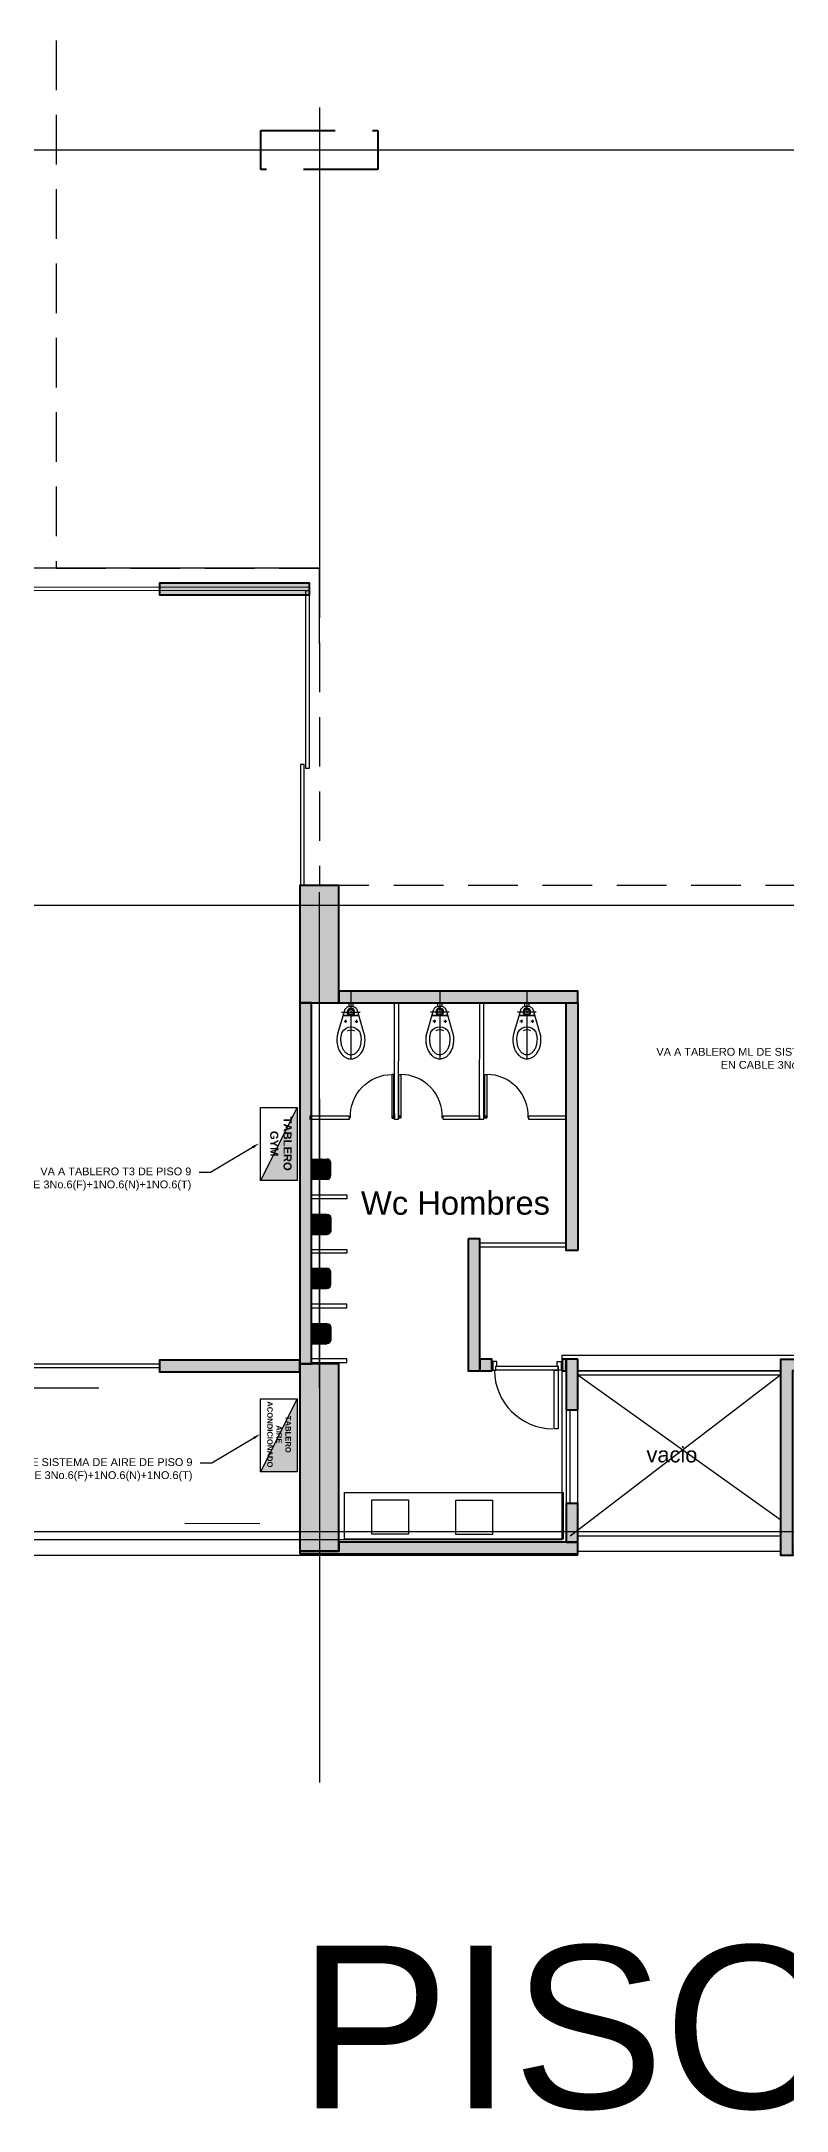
# Model space of a CAD drawing. Header units: millimetres. Extents: x -967 to 876, y -355 to 681.
# Drawn here: x 450.39 to 459.94, y -240.3 to -213.8 of the extents above; entities that cross this region are included whole.
import ezdxf
from ezdxf import colors
from ezdxf.entities.mleader import LeaderData, LeaderLine
from ezdxf.enums import TextEntityAlignment as Align
from ezdxf.math import Vec2, Vec3

# ---------------------------------------------------------------- set-up
doc = ezdxf.new("R2010")
doc.units = ezdxf.units.MM
for name, pattern in [('Center', [50.8, 31.75, -6.35, 6.35, -6.35]), ('DASHED2', [9.525, 6.35, -3.175]), ('HIDDEN', [9.525, 6.35, -3.175]), ('HIDDEN2', [4.7625, 3.175, -1.5875])]:
    doc.linetypes.add(name, pattern=pattern)
for name, color, linetype, lineweight in [('-CN-GYD-BANDEJA TIPO ESCALERA', 140, 'Continuous', 18), ('A-FLOR', 251, 'Continuous', 9), ('Estructura', 8, 'Continuous', 40), ('Muro', 9, 'Continuous', 40), ('TEXTOS', 8, 'Continuous', 20), ('Textos 1', 7, 'Continuous', 25), ('Vidrio', 8, 'Continuous', 30)]:
    doc.layers.add(name, color=color, linetype=linetype, lineweight=lineweight)
for name, color, linetype in [('_ACHU5', 255, 'Continuous'), ('A-HATCH CONCRETO', 8, 'Continuous'), ('AMOBLAMIENTO', 8, 'Continuous'), ('AREA PARQUEO', 8, 'Continuous'), ('EJE-ESTRUCTURA', 8, 'Center'), ('F-2', 8, 'Continuous'), ('HACHTCOLUMNA', 250, 'Continuous'), ('JCA_HATCH 254', 252, 'Continuous'), ('MUEBLE', 8, 'Continuous'), ('PLO_CORONA', 1, 'Continuous'), ('PROYECCION', 8, 'DASHED2'), ('RE60', 7, 'Continuous'), ('TB', 7, 'Continuous')]:
    doc.layers.add(name, color=color, linetype=linetype)
doc.layers.add('DIM-25', color=8, linetype='Continuous', plot=False)
doc.styles.add('ROMAN', font='ROMANS', dxfattribs={"width": 1.2})
doc.styles.get("Standard").update_dxf_attribs({"font": 'arial.ttf'})

# ---------------------------------------------------------------- blocks, each defined once
blk = doc.blocks.new('P8P1P161')
at = {"layer": '_ACHU5'}
h = blk.add_hatch(color=256, dxfattribs=at)
h.dxf.hatch_style = 1
h.paths.add_polyline_path([(-0.13, 0), (0.13, 0), (0.13, -0.08), (-0.13, -0.08)])
h.paths.add_polyline_path([(-0.006, -0.064, 1), (0.006, -0.064, 1)], flags=16)
h.paths.add_polyline_path([(-0.13, -0.08), (0.13, -0.08), (0.13, -0.123, 0.414214), (0.1, -0.093), (-0.1, -0.093, 0.414214), (-0.13, -0.123)])
h.paths.add_polyline_path([(-0.1, -0.093), (0.1, -0.093, -0.414214), (0.13, -0.123), (0.13, -0.19, -0.414214), (0.08, -0.24), (-0.08, -0.24, -0.414214), (-0.13, -0.19), (-0.13, -0.123, -0.414214)])
h.paths.add_polyline_path([(-0.1, -0.101, 0.414214), (-0.115, -0.116), (-0.115, -0.183, 0.414214), (-0.08, -0.218), (0.08, -0.218, 0.414214), (0.115, -0.183), (0.115, -0.116, 0.414214), (0.1, -0.101)], flags=16)
h.paths.add_polyline_path([(-0.024, -0.114), (-0.024, -0.13), (-0.016, -0.13), (-0.016, -0.114)], flags=0)
h.paths.add_polyline_path([(-0.004, -0.114), (-0.004, -0.13), (0.004, -0.13), (0.004, -0.114)], flags=0)
h.paths.add_polyline_path([(0.016, -0.114), (0.016, -0.13), (0.024, -0.13), (0.024, -0.114)], flags=0)
h.paths.add_polyline_path([(-0.115, -0.116, -0.414214), (-0.1, -0.101), (0.1, -0.101, -0.414214), (0.115, -0.116), (0.115, -0.183, -0.414214), (0.08, -0.218), (-0.08, -0.218, -0.414214), (-0.115, -0.183)], flags=0)
h = blk.add_hatch(color=256, dxfattribs=at)
h.dxf.hatch_style = 1
h.paths.add_polyline_path([(-0.115, -0.116), (-0.115, -0.183, 0.414214), (-0.08, -0.218), (0.08, -0.218, 0.414214), (0.115, -0.183), (0.115, -0.116, 0.414214), (0.1, -0.101), (-0.1, -0.101, 0.414214)])
h.paths.add_polyline_path([(0.024, -0.13), (0.016, -0.13), (0.016, -0.114), (0.024, -0.114)], flags=16)
h.paths.add_polyline_path([(0.004, -0.13), (-0.004, -0.13), (-0.004, -0.114), (0.004, -0.114)], flags=16)
h.paths.add_polyline_path([(-0.016, -0.13), (-0.024, -0.13), (-0.024, -0.114), (-0.016, -0.114)], flags=16)
for p, q in [((-0.13, 0), (0.13, 0)), ((-0.13, 0), (-0.13, -0.123)), ((0.13, 0), (0.13, -0.123)), ((-0.13, -0.123), (-0.13, -0.19)), ((-0.115, -0.116), (-0.115, -0.183)), ((-0.1, -0.093), (0.1, -0.093)), ((-0.1, -0.101), (0.1, -0.101)), ((-0.08, -0.218), (0.08, -0.218)), ((-0.08, -0.24), (0.08, -0.24)), ((-0.024, -0.13), (-0.024, -0.114)), ((-0.024, -0.114), (-0.016, -0.114)), ((-0.016, -0.13), (-0.024, -0.13)), ((-0.016, -0.114), (-0.016, -0.13)), ((-0.004, -0.114), (0.004, -0.114)), ((-0.004, -0.13), (-0.004, -0.114)), ((0.004, -0.13), (-0.004, -0.13)), ((0.004, -0.114), (0.004, -0.13)), ((0.016, -0.13), (0.016, -0.114)), ((0.016, -0.114), (0.024, -0.114)), ((0.024, -0.13), (0.016, -0.13)), ((0.024, -0.114), (0.024, -0.13)), ((0.115, -0.116), (0.115, -0.183)), ((0.13, -0.123), (0.13, -0.19))]:
    blk.add_line(p, q)
blk.add_circle((0, -0.064), 0.00632)
for centre, radius, start, end in [((-0.1, -0.123), 0.03, 90, 180), ((-0.08, -0.19), 0.05, 180, 270), ((-0.1, -0.116), 0.0149, 90, 180), ((-0.08, -0.183), 0.0349, 180, 270), ((0.08, -0.183), 0.0349, 270, 0), ((0.08, -0.19), 0.05, 270, 0), ((0.1, -0.123), 0.03, 0, 90), ((0.1, -0.116), 0.0149, 0, 90)]:
    blk.add_arc(centre, radius, start, end)
at = {"style": 'ROMAN', "width": 1.2}
for tag, flags, p in [('CODIN', 3, (0.018, -0.647)), ('CODIN0', 1, (-0.032, -0.975))]:
    blk.add_attdef(tag, text='', height=0.21, dxfattribs=dict(at, flags=flags)).set_placement(p, align=Align.MIDDLE)
blk = doc.blocks.new('PUERTA BAÑOS')
at = {"layer": 'AMOBLAMIENTO'}
for p, q in [((0, 0), (-0.005, 0)), ((0, -0.06), (0, 0)), ((-0.03, -0.005), (-0.03, -0.02)), ((-0.005, 0), (-0.025, 0)), ((-0.025, -0.025), (-0.005, -0.025)), ((-0.005, -0.025), (-0.005, 0)), ((-0.005, 0), (-0.005, -0.06)), ((-0.005, -0.06), (0, -0.06))]:
    blk.add_line(p, q, dxfattribs=at)
blk.add_lwpolyline([(-0.008, 0.002), (-0.008, -0.628, -0.414214), (-0.013, -0.633), (-0.033, -0.633, -0.414214), (-0.038, -0.628), (-0.038, -0.003, -0.414214), (-0.033, 0.002)], format="xyb", close=True, dxfattribs=at)
blk.add_circle((-0.022, -0.013), 0.0025, dxfattribs=at)
at = {"layer": 'AMOBLAMIENTO', "ltscale": 0.1}
blk.add_arc((-0.034, -0.026), 0.607, 177.5483, 270.1437, dxfattribs=at)
at = {"layer": 'AMOBLAMIENTO'}
for centre, start, end in [((-0.025, -0.005), 90, 180), ((-0.025, -0.02), 180, 270)]:
    blk.add_arc(centre, 0.005, start, end, dxfattribs=at)
blk = doc.blocks.new('INODORO')
at = {"layer": 'AMOBLAMIENTO', "extrusion": (-1.55665e-06, -4.47371e-06, 1)}
for p, q in [((0.103, 0.17, 13.502), (-0.103, 0.17, 13.502)), ((-0.024, 0.164, 13.502), (-0.101, 0.164, 13.502)), ((-0.051, 0.24, 13.502), (-0.089, 0.24, 13.502)), ((-0.07, 0.221, 13.502), (-0.07, 0.259, 13.502)), ((0.101, 0.164, 13.502), (0.024, 0.164, 13.502)), ((0.051, 0.24, 13.502), (0.089, 0.24, 13.502)), ((0.07, 0.221, 13.502), (0.07, 0.259, 13.502))]:
    blk.add_line(p, q, dxfattribs=at)
at = {"layer": 'AMOBLAMIENTO', "extrusion": (-1.55665e-06, -4.47371e-06, 1), "elevation": 13.502, "flags": 128}
for points in [[(0.167, 0.387), (0.084, 0.101, -0.016701), (0.083, 0.097, -0.022806), (0.08, 0.091, -0.021821), (0.078, 0.086, -0.034751), (0.072, 0.078, -0.036571), (0.065, 0.07, -0.043988), (0.056, 0.062, -0.052185), (0.043, 0.055, -0.082496), (0.021, 0.05, -0.014668), (0.017, 0.05), (-0.017, 0.05, -0.083909), (-0.04, 0.054, -0.098699), (-0.063, 0.068, -0.082496), (-0.078, 0.086, -0.052185), (-0.083, 0.099, -0.009147), (-0.084, 0.101), (-0.167, 0.387, -0.038438), (-0.177, 0.436, -0.03221), (-0.18, 0.478, -0.004356), (-0.18, 0.484, -0.034754), (-0.176, 0.528, -0.021818), (-0.17, 0.556, -0.013779), (-0.166, 0.573, -0.009024), (-0.163, 0.582, -0.022804), (-0.154, 0.603, -0.021821), (-0.144, 0.623, -0.031515), (-0.127, 0.649, -0.003233), (-0.126, 0.651, -0.036571), (-0.107, 0.672, -0.043988), (-0.081, 0.694, -0.02205), (-0.066, 0.703, -0.030103), (-0.051, 0.71, -0.082496), (-0.008, 0.72, -0.014666), (0, 0.72, -0.083908), (0.045, 0.712, -0.043384), (0.066, 0.703, -0.055079), (0.101, 0.678, -0.050815), (0.127, 0.649, -0.03155), (0.144, 0.623, -0.052186), (0.165, 0.575, -0.001468), (0.166, 0.573, -0.042516), (0.177, 0.52, -0.03221), (0.18, 0.478, -0.004357), (0.18, 0.472, -0.034752), (0.176, 0.427, -0.02182), (0.17, 0.4, -0.009707), (0.167, 0.387)], [(0, 0.67, 0.014666), (-0.005, 0.67, 0.082496), (-0.032, 0.664, 0.044795), (-0.046, 0.657, 0.007375), (-0.05, 0.654, 0.043988), (-0.07, 0.638, 0.036571), (-0.084, 0.621, 0.018877), (-0.091, 0.612, 0.015864), (-0.098, 0.601, 0.021821), (-0.106, 0.584, 0.022804), (-0.114, 0.566, 0.01791), (-0.118, 0.551, 0.004894), (-0.12, 0.545, 0.021818), (-0.125, 0.52, 0.034754), (-0.128, 0.478, 0.004356), (-0.129, 0.472, 0.03221), (-0.126, 0.434, 0.03362), (-0.118, 0.394, 0.010353), (-0.116, 0.385, 0.008488), (-0.113, 0.378)], [(0.113, 0.378, 0.000935), (0.114, 0.379, 0.017908), (0.118, 0.394, 0.004894), (0.12, 0.399, 0.02182), (0.125, 0.425, 0.034752), (0.129, 0.467, 0.004357), (0.129, 0.472, 0.03221), (0.126, 0.511, 0.033619), (0.118, 0.551, 0.010353), (0.116, 0.56, 0.052186), (0.098, 0.601, 0.015899), (0.091, 0.612, 0.066511), (0.065, 0.642, 0.040373), (0.046, 0.657, 0.058094), (0.028, 0.665, 0.083908), (0, 0.67)]]:
    blk.add_lwpolyline(points, format="xyb", dxfattribs=at)
at = {"layer": 'AMOBLAMIENTO', "linetype": 'HIDDEN', "ltscale": 0.25, "extrusion": (-1.55665e-06, -4.47371e-06, 1), "elevation": 13.502}
for points in [[(0, -0.15), (0, 0.72)], [(-0.12, 0.12), (0.12, 0.12)]]:
    blk.add_lwpolyline(points, dxfattribs=at)
at = {"layer": 'AMOBLAMIENTO', "extrusion": (-1.55665e-06, -4.47371e-06, 1), "elevation": 13.502}
blk.add_lwpolyline([(0.025, 0.05), (-0.025, 0.05), (-0.025, 0), (0.025, 0)], close=True, dxfattribs=at)
at = {"layer": 'AMOBLAMIENTO', "extrusion": (-1.55665e-06, -4.47371e-06, 1)}
for major_axis, start_param, end_param in [((0.121, -0.042), 3.962815, 6.131668), ((0.0863, -0.03), 4.528683, 5.5658)]:
    blk.add_ellipse((0, 0.438, 13.502), major_axis=major_axis, ratio=1, start_param=start_param, end_param=end_param, dxfattribs=at)
for centre, major_axis in [((-0.07, 0.24, 13.502), (0.00567, -0.00197)), ((0, 0.12, 13.502), (0.0472, -0.0164)), ((0, 0.12, 13.502), (0.0425, -0.0148)), ((0, 0.12, 13.502), (0.0331, -0.0115)), ((0.07, 0.24, 13.502), (0.00567, -0.00197))]:
    blk.add_ellipse(centre, major_axis=major_axis, ratio=1, dxfattribs=at)
blk = doc.blocks.new('Estructura cubierta')
at = {"layer": 'HACHTCOLUMNA'}
h = blk.add_hatch(color=256, dxfattribs=at)
h.paths.add_polyline_path([(1971.25, -5904.924), (1971.25, -5903.424), (1970.75, -5903.424), (1970.75, -5904.924)])
h.paths.add_polyline_path([(1977.353, -5903.424), (1978.853, -5903.424), (1978.853, -5903.924), (1977.353, -5903.924)])
h.paths.add_polyline_path([(1962.75, -5904.924), (1962.75, -5903.424), (1962.25, -5903.424), (1962.25, -5904.924)])
h.paths.add_polyline_path([(1978.248, -5911.949), (1978.248, -5909.549), (1978.748, -5909.549), (1978.748, -5911.949)])
h.paths.add_polyline_path([(1970.75, -5909.549), (1970.75, -5911.949), (1971.25, -5911.949), (1971.25, -5909.549)])
h.paths.add_polyline_path([(1962.25, -5909.549), (1962.25, -5911.949), (1962.75, -5911.949), (1962.75, -5909.549)])
h.paths.add_polyline_path([(1978.748, -5859.124), (1978.248, -5859.124), (1978.248, -5857.624), (1978.748, -5857.624)])
h.paths.add_polyline_path([(1971.25, -5859.124), (1970.75, -5859.124), (1970.75, -5857.624), (1971.25, -5857.624)])
at = {"layer": 'EJE-ESTRUCTURA'}
for p, q in [((1962.5, -5855.354), (1962.5, -5914.914)), ((1953.163, -5893.999), (1984.533, -5893.999)), ((1952.87, -5903.674), (1984.533, -5903.674)), ((1952.731, -5911.699), (1984.533, -5911.699))]:
    blk.add_line(p, q, dxfattribs=at)
at = {"layer": 'Estructura', "color": 1, "linetype": 'HIDDEN2', "ltscale": 0.3}
blk.add_lwpolyline([(1963.25, -5893.749), (1963.25, -5894.249), (1961.75, -5894.249), (1961.75, -5893.749)], close=True, dxfattribs=at)
at = {"layer": 'Estructura'}
for points in [[(1962.75, -5904.924), (1962.75, -5903.424), (1962.25, -5903.424), (1962.25, -5904.924)], [(1962.25, -5909.549), (1962.25, -5911.949), (1962.75, -5911.949), (1962.75, -5909.549)]]:
    blk.add_lwpolyline(points, close=True, dxfattribs=at)
blk = doc.blocks.new('TB')
at = {"layer": 'TB'}
h = blk.add_hatch(color=256, dxfattribs=at)
h.dxf.hatch_style = 1
h.paths.add_polyline_path([(0.1564, 0), (-0.1564, 0.1562), (-0.1564, 0)])
blk.add_lwpolyline([(-0.1564, 0.1562), (0.1564, 0.1562), (0.1564, 0), (-0.1564, 0)], close=True, dxfattribs=at)
blk.add_lwpolyline([(0.1564, 0), (-0.1564, 0.1562)], dxfattribs=at)

msp = doc.modelspace()

# ---------------------------------------------------------------- hatches: boundary and pattern name
at = {"layer": '-CN-GYD-BANDEJA TIPO ESCALERA'}
h = msp.add_hatch(dxfattribs=at)
h.set_pattern_fill('ANSI31', color=1, scale=0.04, angle=225)
h.set_pattern_definition([(270, (246.30842, -690.33119), (0.127, -8e-18), [])])
h.paths.add_polyline_path([(452.799, -229.155), (452.799, -228.915), (452.786, -228.915), (452.786, -229.155)])
h.paths.add_polyline_path([(470.301, -228.915), (470.301, -229.155), (470.9, -229.155), (470.9, -228.915)])
at = {"layer": 'A-HATCH CONCRETO', "ltscale": 0.01}
h = msp.add_hatch(color=256, dxfattribs=at)
h.dxf.hatch_style = 1
h.paths.add_polyline_path([(457.263, -226.111), (457.263, -225.961), (454.203, -225.961), (454.203, -226.111)])
h.paths.add_polyline_path([(457.263, -229.286), (457.113, -229.286), (457.113, -226.111), (457.263, -226.111)])
h.paths.add_polyline_path([(456.008, -229.286), (456.008, -229.286), (456.008, -229.136), (456.008, -229.136)])
h.paths.add_polyline_path([(455.858, -229.136), (455.858, -230.826), (456.008, -230.826), (456.008, -229.136)])
h.paths.add_polyline_path([(456.008, -230.826), (456.163, -230.826), (456.163, -230.676), (456.008, -230.676)])
h.paths.add_polyline_path([(457.263, -230.676), (457.113, -230.676), (457.113, -231.325), (457.263, -231.325)])
h.paths.add_polyline_path([(457.062, -230.826), (457.112, -230.826), (457.113, -230.676), (457.063, -230.676)])
h.paths.add_polyline_path([(457.113, -232.525), (457.113, -233.02), (457.263, -233.02), (457.263, -232.525)])
h.paths.add_polyline_path([(453.703, -233.17), (457.263, -233.17), (457.263, -233.02), (454.203, -233.02), (454.203, -233.136), (453.703, -233.136)])
h = msp.add_hatch(color=256, dxfattribs=at)
h.dxf.hatch_style = 1
h.paths.add_polyline_path([(460.578, -230.676), (460.578, -230.826), (460.012, -230.826), (460.012, -233.19), (459.862, -233.19), (459.862, -230.676)])
h.paths.add_polyline_path([(463.131, -230.676), (463.131, -230.826), (462.703, -230.826), (462.703, -230.736), (462.203, -230.736), (462.203, -230.826), (461.778, -230.826), (461.778, -230.676)])
h.paths.add_polyline_path([(465.33, -230.676), (465.33, -230.826), (464.331, -230.826), (464.331, -230.676)])
h.paths.add_polyline_path([(466.53, -230.676), (466.53, -230.826), (467.055, -230.826), (467.055, -233.19), (467.205, -233.19), (467.205, -230.676)])
h.paths.add_polyline_path([(464.755, -233.037), (464.905, -233.037), (464.905, -230.826), (464.755, -230.826), (464.755, -230.824), (464.755, -233.037), (464.755, -233.037)])
h.paths.add_polyline_path([(460.012, -233.19), (467.055, -233.19), (467.055, -233.037), (460.012, -233.037)])
at = {"layer": 'JCA_HATCH 254', "linetype": 'Continuous', "ltscale": 0.3, "transparency": 33554687}
h = msp.add_hatch(color=256, dxfattribs=at)
h.dxf.hatch_style = 1
h.paths.add_polyline_path([(453.827, -220.736), (451.903, -220.736), (451.903, -220.886), (453.827, -220.886)])
h = msp.add_hatch(color=256, dxfattribs=at)
h.dxf.hatch_style = 1
h.paths.add_polyline_path([(453.853, -230.735), (453.853, -226.111), (453.703, -226.111), (453.703, -230.37), (453.703, -230.735)])
h = msp.add_hatch(color=256, dxfattribs=at)
h.dxf.hatch_style = 1
h.paths.add_polyline_path([(453.703, -230.763), (453.703, -230.688), (451.903, -230.688), (451.903, -230.838), (453.703, -230.838)])

# ---------------------------------------------------------------- linework, layer by layer
at = {"layer": 'A-FLOR'}
msp.add_line((452.228, -232.782), (453.188, -232.782), dxfattribs=at)
at = {"layer": 'AMOBLAMIENTO'}
for points in [[(454.964, -226.111), (454.963, -227.609), (454.913, -227.609), (454.913, -227.559), (454.913, -227.559), (454.914, -226.111)], [(456.056, -226.111), (456.055, -227.609), (456.005, -227.609), (456.005, -227.559), (456.005, -227.559), (456.006, -226.111)], [(454.335, -227.609), (453.833, -227.608), (453.833, -227.558), (453.978, -227.558), (453.978, -227.558), (454.335, -227.559)], [(456.005, -227.609), (455.54, -227.608), (455.54, -227.558), (455.743, -227.558), (455.743, -227.558), (456.005, -227.559)], [(457.113, -227.609), (456.634, -227.608), (456.634, -227.558), (456.87, -227.558), (456.87, -227.558), (457.113, -227.559)], [(454.303, -228.571), (454.303, -228.621), (453.853, -228.621), (453.853, -228.571)], [(454.303, -229.271), (454.303, -229.321), (453.853, -229.321), (453.853, -229.271)], [(454.303, -230.021), (454.303, -229.971), (453.853, -229.971), (453.853, -230.021)], [(454.303, -230.721), (454.303, -230.671), (453.853, -230.671), (453.853, -230.721)], [(457.077, -232.984), (454.273, -232.984), (454.273, -232.384), (457.077, -232.384)], [(455.093, -232.48), (455.093, -232.918), (454.626, -232.918), (454.626, -232.48)], [(456.169, -232.485), (456.169, -232.923), (455.702, -232.923), (455.702, -232.485)]]:
    msp.add_lwpolyline(points, close=True, dxfattribs=at)
at = {"layer": 'AREA PARQUEO'}
msp.add_lwpolyline([(457.263, -178.73), (442.409, -178.73), (442.41, -233.186), (457.263, -233.186), (457.263, -230.826), (459.862, -230.826), (459.862, -233.186), (467.105, -233.186), (467.105, -230.826), (469.701, -230.826), (469.701, -233.186), (474.002, -233.186), (474.002, -232.425), (474.006, -232.425), (474.004, -178.736), (459.862, -178.736), (459.862, -180.407), (457.263, -180.407), (457.263, -178.73)], dxfattribs=at)
msp.add_lwpolyline([(457.063, -178.93), (442.609, -178.93), (442.61, -232.986), (457.063, -232.986), (457.063, -230.626), (460.062, -230.626), (460.062, -232.986), (466.905, -232.986), (466.905, -230.626), (469.901, -230.626), (469.901, -232.986), (473.802, -232.986), (473.802, -232.225), (473.806, -232.225), (473.804, -178.886), (460.012, -178.886), (460.012, -180.606), (457.063, -180.607)], close=True, dxfattribs=at)
at = {"layer": 'DIM-25'}
msp.add_arc((456.948, -230.815), 0.754, 180.293, 269.555, dxfattribs=at)
at = {"layer": 'F-2'}
for points in [[(456.163, -230.806), (456.175, -230.806), (456.175, -230.719), (456.163, -230.719)], [(456.226, -230.768), (456.226, -230.706), (456.175, -230.706), (456.175, -230.819), (456.213, -230.819), (456.213, -230.768), (456.226, -230.768)], [(456.999, -230.768), (456.999, -230.706), (457.05, -230.706), (457.05, -230.819), (457.012, -230.819), (457.012, -230.768), (456.999, -230.768)], [(457.063, -230.719), (457.05, -230.719), (457.05, -230.806), (457.063, -230.806)]]:
    msp.add_lwpolyline(points, dxfattribs=at)
for points in [[(457.012, -230.768), (457.012, -230.819), (456.213, -230.819), (456.213, -230.768)], [(459.862, -233.136), (459.862, -232.943), (457.263, -232.943), (457.263, -233.136)]]:
    msp.add_lwpolyline(points, close=True, dxfattribs=at)
at = {"layer": 'MUEBLE', "linetype": 'HIDDEN'}
msp.add_lwpolyline([(456.961, -230.819), (457.012, -230.819), (457.012, -231.569), (456.961, -231.569)], close=True, dxfattribs=at)
at = {"layer": 'Muro'}
for points in [[(453.827, -220.736), (453.827, -220.736), (451.903, -220.736), (451.903, -220.886), (453.827, -220.886), (453.827, -220.736)], [(453.703, -230.763), (453.703, -230.688), (451.903, -230.688), (451.903, -230.838), (453.703, -230.838), (453.703, -230.763)]]:
    msp.add_lwpolyline(points, dxfattribs=at)
for points in [[(457.263, -226.111), (457.263, -225.961), (454.203, -225.961), (454.203, -226.111)], [(453.853, -230.735), (453.853, -226.111), (453.703, -226.111), (453.703, -230.37), (453.703, -230.37), (453.703, -230.37), (453.703, -230.735), (453.703, -230.735)], [(457.263, -229.286), (457.113, -229.286), (457.113, -226.111), (457.263, -226.111)], [(455.858, -229.136), (455.858, -230.826), (456.008, -230.826), (456.008, -229.136)], [(456.008, -230.826), (456.163, -230.826), (456.163, -230.676), (456.008, -230.676)], [(457.063, -230.826), (457.113, -230.826), (457.113, -230.676), (457.063, -230.676)], [(457.263, -230.676), (457.113, -230.676), (457.113, -231.325), (457.263, -231.325)], [(460.578, -230.676), (460.578, -230.826), (460.012, -230.826), (460.012, -233.19), (459.862, -233.19), (459.862, -230.676)], [(457.113, -232.525), (457.113, -233.02), (457.263, -233.02), (457.263, -232.525)], [(453.703, -233.17), (457.263, -233.17), (457.263, -233.02), (454.203, -233.02), (454.203, -233.136), (453.703, -233.136)]]:
    msp.add_lwpolyline(points, close=True, dxfattribs=at)
at = {"layer": 'PROYECCION'}
for p, q in [((459.862, -230.876), (457.163, -232.943)), ((457.263, -230.876), (459.862, -232.736))]:
    msp.add_line(p, q, dxfattribs=at)
at = {"layer": 'PROYECCION', "ltscale": 0.1}
msp.add_lwpolyline([(462.205, -221.76), (465.204, -221.76), (469.876, -221.76), (469.876, -215.236), (465.204, -215.236), (465.204, -205.901), (465.204, -205.901), (465.204, -194.735), (450.581, -194.735), (450.581, -220.546), (453.953, -220.546), (453.953, -224.606), (462.205, -224.606)], close=True, dxfattribs=at)
at = {"layer": 'PROYECCION'}
msp.add_lwpolyline([(453.953, -220.546), (444.778, -220.546), (444.778, -231.043), (453.953, -231.043)], close=True, dxfattribs=at)
at = {"layer": 'Vidrio'}
for points in [[(445.119, -220.832), (445.12, -220.782), (453.827, -220.786), (453.827, -220.836)], [(453.827, -220.836), (453.776, -220.836), (453.776, -223.106), (453.827, -223.106)], [(453.759, -223.058), (453.709, -223.058), (453.709, -224.601), (453.759, -224.601)], [(457.113, -229.239), (457.113, -229.189), (456.008, -229.189), (456.008, -229.239)], [(451.903, -230.738), (451.903, -230.789), (445.168, -230.789), (445.168, -230.738)], [(459.862, -230.876), (459.862, -230.826), (457.263, -230.826), (457.263, -230.876)], [(457.263, -231.325), (457.113, -231.325), (457.113, -232.525), (457.263, -232.525)], [(457.163, -231.325), (457.113, -231.325), (457.113, -232.525), (457.163, -232.525)]]:
    msp.add_lwpolyline(points, close=True, dxfattribs=at)

# ---------------------------------------------------------------- block references
at = {"layer": 'AMOBLAMIENTO', "extrusion": (0, 0, -1), "zscale": -1, "rotation": 180.0000163624754}
for p in [(-454.357, -226.111, 13.502), (-455.495, -226.109, 13.502), (-456.611, -226.109, 13.502)]:
    msp.add_blockref('INODORO', p, dxfattribs=at)
at = {"layer": 'AMOBLAMIENTO', "linetype": 'HIDDEN', "ltscale": 0.0003, "yscale": 0.8784798838123716, "zscale": 0.8784798838123716}
for p, xscale, rotation in [((454.913, -227.586), -0.8784798838123716, 179.9996933002925), ((454.963, -227.586), 0.8784798838123716, 180.0003066997074), ((456.066, -227.586), 0.8784798838123716, 180.0003066997074)]:
    msp.add_blockref('PUERTA BAÑOS', p, dxfattribs=dict(at, xscale=xscale, rotation=rotation))
at = {"layer": 'Muro'}
msp.add_blockref('Estructura cubierta', (-1508.547, 5678.813), dxfattribs=at)
at = {"layer": 'PLO_CORONA', "extrusion": (0, 0, -1), "xscale": -1, "zscale": -1}
for p, rotation in [((-453.86, -228.243), 269.9999834825436), ((-453.86, -228.243), 269.9999834825435), ((-453.86, -229.643), 269.9999834825435)]:
    msp.add_blockref('P8P1P161', p, dxfattribs=dict(at, rotation=rotation))
at = {"layer": 'PLO_CORONA', "extrusion": (0, 0, -1), "zscale": -1}
for p, rotation in [((-453.86, -228.949), 270.0000165174564), ((-453.86, -228.949), 270.0000165174565), ((-453.86, -230.349), 270.0000165174564)]:
    msp.add_blockref('P8P1P161', p, dxfattribs=dict(at, rotation=rotation))
at = {"layer": 'TB', "xscale": 3, "yscale": 3, "zscale": 1.5, "rotation": 90}
for p in [(453.667, -227.921), (453.667, -231.653)]:
    msp.add_blockref('TB', p, dxfattribs=at)

# ---------------------------------------------------------------- texts
at = {"layer": 'RE60', "insert": (443.504, -234.717), "char_height": 2, "attachment_point": 1}
msp.add_mtext_dynamic_manual_height_columns('\\pxqc;{\\H1.0417x;\\C6;\\P\\C256;PISO 9}', width=29.72935, gutter_width=2.5, heights=[0], dxfattribs=at)
at = {"layer": 'TEXTOS'}
for s, height, rotation, p in [('Wc Hombres', 0.3, 0.0669, (454.485, -228.828)), ('vacio', 0.2, 359.9331, (458.142, -231.999))]:
    msp.add_text(s, height=height, rotation=rotation, dxfattribs=at).set_placement(p)
at = {"layer": 'Textos 1', "color": 42, "true_color": 0xdd8108, "attachment_point": 1, "rotation": 270}
for s, width, gutter_width, insert, char_height in [('\\pxqc;{\\fArial|b1|i0|c0|p34;TABLERO GYM}', 0.79397, 0.476, (453.596, -227.52), 0.10252), ('\\pxqc;{\\fArial|b1|i0|c0|p34;TABLERO AIRE ACONDICIONADO}', 0.5421, 0.325, (453.588, -231.369), 0.07)]:
    msp.add_mtext_dynamic_manual_height_columns(s, width=width, gutter_width=gutter_width, heights=[0], dxfattribs=dict(at, insert=insert, char_height=char_height))

# ---------------------------------------------------------------- next in the draw order: leaders
at = {"color": 7, "lineweight": 0}
ml = msp.add_multileader_mtext('Standard', dxfattribs=at)
ml.set_content('VA A {\\A1;\\C256;TABLERO ML DE SISTEMA DE AIRE DE PISO 9} \\P EN CABLE 3No.6(F)+1NO.6(N)+1NO.6(T)  ', color=7)
ml.set_leader_properties()
ml.build(insert=Vec2(0, 0))
ml.multileader.update_dxf_attribs({"dogleg_length": 0.148, "arrow_head_size": 0.1})
ctx = ml.context
ctx.base_point, ctx.char_height, ctx.arrow_head_size, ctx.landing_gap_size, ctx.plane_origin = Vec3(458.176, -226.755, 0), 0.1, 0.1, 0.1, Vec3(468.585, -220.576, 0)
ctx.text_align_type = 2
notes = []
notes.append((ctx, [(1, (1, 1, 0), (461.964, -226.755, 0), (-1, 0), 0.148, [(0, [(462.961, -225.923, 0)], 0, [])])]))
ctx.mtext.insert, ctx.mtext.width, ctx.mtext.alignment, ctx.mtext.flow_direction = Vec3(461.716, -226.69, 0), 3.5859, 3, 5
ctx.mtext.has_bg_fill, ctx.mtext.bg_color, ctx.mtext.bg_scale_factor, ctx.mtext.bg_transparency, ctx.mtext.use_window_bg_color = 1, -1027028792, 1.5, 0, 1
ml = msp.add_multileader_mtext('Standard', dxfattribs=at)
ml.set_content('VA A {\\A1;\\C256;TABLERO T3 DE PISO 9} \\P EN CABLE 3No.6(F)+1NO.6(N)+1NO.6(T)  ', color=7)
ml.set_leader_properties()
ml.build(insert=Vec2(0, 0))
ml.multileader.update_dxf_attribs({"dogleg_length": 0.148, "arrow_head_size": 0.1})
ctx = ml.context
ctx.base_point, ctx.char_height, ctx.arrow_head_size, ctx.landing_gap_size, ctx.plane_origin = Vec3(449.555, -228.286, 0), 0.1, 0.1, 0.1, Vec3(459.181, -222.108, 0)
ctx.text_align_type = 2
notes.append((ctx, [(1, (1, 1, 0), (452.56, -228.286, 0), (-1, 0), 0.148, [(0, [(453.183, -227.912, 0)], 0, [])])]))
ctx.mtext.insert, ctx.mtext.width, ctx.mtext.alignment, ctx.mtext.flow_direction = Vec3(452.312, -228.222, 0), 3.5859, 3, 5
ctx.mtext.has_bg_fill, ctx.mtext.bg_color, ctx.mtext.bg_scale_factor, ctx.mtext.bg_transparency, ctx.mtext.use_window_bg_color = 1, -1027028792, 1.5, 0, 1
ml = msp.add_multileader_mtext('Standard', dxfattribs=at)
ml.set_content('VA A {\\A1;\\C256;TABLERO ML DE SISTEMA DE AIRE DE PISO 9} \\P EN CABLE 3No.6(F)+1NO.6(N)+1NO.6(T)  ', color=7)
ml.set_leader_properties()
ml.build(insert=Vec2(0, 0))
ml.multileader.update_dxf_attribs({"dogleg_length": 0.148, "arrow_head_size": 0.1})
ctx = ml.context
ctx.base_point, ctx.char_height, ctx.arrow_head_size, ctx.landing_gap_size, ctx.plane_origin = Vec3(448.787, -232.01, 0), 0.1, 0.1, 0.1, Vec3(459.196, -225.832, 0)
ctx.text_align_type = 2
notes.append((ctx, [(1, (1, 1, 0), (452.575, -232.01, 0), (-1, 0), 0.148, [(0, [(453.198, -231.636, 0)], 0, [])])]))
ctx.mtext.insert, ctx.mtext.width, ctx.mtext.alignment, ctx.mtext.flow_direction = Vec3(452.327, -231.946, 0), 3.5859, 3, 5
ctx.mtext.has_bg_fill, ctx.mtext.bg_color, ctx.mtext.bg_scale_factor, ctx.mtext.bg_transparency, ctx.mtext.use_window_bg_color = 1, -1027028792, 1.5, 0, 1
for ctx, leaders in notes:
    for number, flags, end, landing, length, lines in leaders:
        leader = LeaderData()
        leader.index, (leader.has_last_leader_line, leader.has_dogleg_vector, leader.attachment_direction) = number, flags
        leader.last_leader_point, leader.dogleg_vector, leader.dogleg_length = Vec3(end), Vec3(landing), length
        for number, points, colour, breaks in lines:
            line = LeaderLine()
            line.index, line.vertices, line.color, line.breaks = number, Vec3.list(points), colors.encode_raw_color(colour), breaks
            leader.lines.append(line)
        ctx.leaders.append(leader)

doc.saveas('drawing.dxf')
